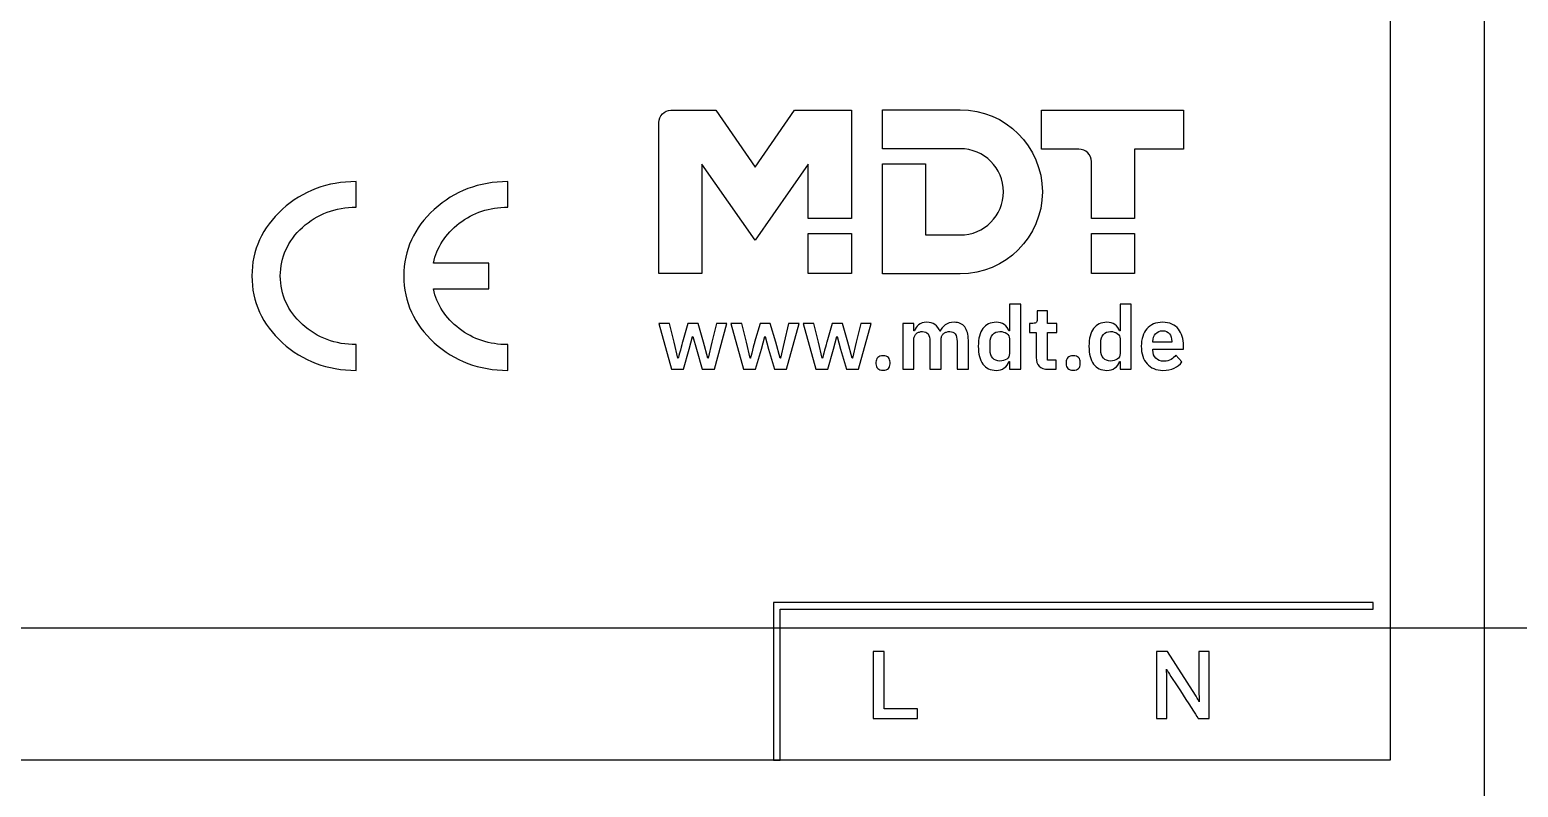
# Model space of a CAD drawing. Header units: millimetres. Extents: x 2151 to 5908, y -441 to 3322.
# Drawn here: x 3451.49 to 3490.91, y 1759.22 to 1779.29 of the extents above; entities that cross this region are included whole.
import ezdxf
from ezdxf.enums import TextEntityAlignment as Align

# ---------------------------------------------------------------- set-up
doc = ezdxf.new("R2010")
doc.units = ezdxf.units.MM
doc.layers.add('2DE_OBJ_Eti-Apparatus', color=7, linetype='Continuous', lineweight=25)
doc.layers.add('Beschriftung', color=7, linetype='Continuous')
doc.layers.add('Gehäuse', color=7, linetype='Continuous')
doc.styles.add('CP_ATTR', font='ARIAL.TTF')

# ---------------------------------------------------------------- blocks, each defined once
blk = doc.blocks.new('2de_eti_9_4352_5ex0yz5')
at = {"linetype": 'Continuous'}
blk.add_line((716, 0), (0, 0), dxfattribs=at)
at = {"linetype": 'ByBlock', "style": 'CP_ATTR', "flags": 9}
for tag, p in [('CURRENT', (0, 5)), ('LINK', (0, 5)), ('CHARACTER', (0, 5)), ('POWER', (0, 5)), ('ORDER-NO', (0, 5)), ('PRODUCT-TYPE', (0, 5)), ('ARTICLE', (0, 5)), ('GROUP', (0, 5)), ('NUMBER', (0, 5)), ('NAME', (0, 5)), ('EL-STATUS', (0, 4.999)), ('FUNCTION', (0, 4.999)), ('ARTICLE-2', (0, 4.999)), ('ARTICLE-1', (0, 4.999)), ('VOLTAGE', (0, 4.999)), ('PRODUCER', (0, 4.999)), ('WEIGHT', (0.001, 5)), ('IP', (0.001, 5)), ('OTHER', (0.001, 5))]:
    blk.add_attdef(tag, text='', height=0.00005, dxfattribs=at).set_placement(p, align=Align.MIDDLE_LEFT)
blk = doc.blocks.new('*U108')
at = {"layer": 'Gehäuse'}
for points in [[(0, 0), (144, 0), (144, 91), (0, 91)], [(2.5, 66.5), (141.5, 66.5), (141.5, 24.5), (2.5, 24.5)]]:
    blk.add_lwpolyline(points, close=True, dxfattribs=at)
blk = doc.blocks.new('JAL-0810M.02')
at = {"layer": 'Beschriftung'}
for points, knots in [([(124.6815, 40.2181), (124.6815, 40.2181), (123.6386, 41.7222), (123.6386, 41.7222), (123.6386, 41.7222), (123.6386, 41.7222), (122.4506, 41.7222), (122.4506, 41.7222), (122.4506, 41.7222), (122.2734, 41.7198), (122.1316, 41.5765), (122.1301, 41.4003), (122.1301, 41.4003), (122.1301, 41.3825), (122.1301, 37.3991), (122.1301, 37.3991), (122.1301, 37.3991), (122.1301, 37.3991), (123.2733, 37.3991), (123.2733, 37.3991), (123.2733, 37.3991), (123.2733, 37.3991), (123.2733, 40.2942), (123.2733, 40.2942), (123.2733, 40.2942), (123.2733, 40.2942), (124.6815, 38.2801), (124.6815, 38.2801), (124.6815, 38.2801), (124.6815, 38.2801), (126.0883, 40.2942), (126.0883, 40.2942), (126.0883, 40.2942), (126.0883, 40.2942), (126.0883, 38.8571), (126.0883, 38.8571), (126.0883, 38.8571), (126.0883, 38.8571), (127.2329, 38.8571), (127.2329, 38.8571), (127.2329, 38.8571), (127.2329, 38.8571), (127.2329, 41.7222), (127.2329, 41.7222), (127.2329, 41.7222), (127.2329, 41.7222), (125.7243, 41.7222), (125.7243, 41.7222), (125.7243, 41.7222), (125.7243, 41.7222), (124.6815, 40.2181), (124.6815, 40.2181)], [0, 0, 0, 0, 0.0714286, 0.0714286, 0.0714286, 0.0714286, 0.1428571, 0.1428571, 0.1428571, 0.1428572, 0.2142857, 0.2142857, 0.2142857, 0.2142857, 0.2857143, 0.2857143, 0.2857143, 0.2857143, 0.3571429, 0.3571429, 0.3571429, 0.3571429, 0.4285714, 0.4285714, 0.4285714, 0.4285714, 0.5, 0.5, 0.5, 0.5, 0.5714286, 0.5714286, 0.5714286, 0.5714286, 0.6428571, 0.6428571, 0.6428571, 0.6428572, 0.7142857, 0.7142857, 0.7142857, 0.7142857, 0.7857143, 0.7857143, 0.7857143, 0.7857143, 0.8571429, 0.8571429, 0.8571429, 0.8571429, 1, 1, 1, 1]), ([(130.1131, 41.7361), (130.1131, 41.7361), (128.0541, 41.7361), (128.0541, 41.7361), (128.0541, 41.7361), (128.0541, 41.7361), (128.0541, 40.7035), (128.0541, 40.7035), (128.0541, 40.7035), (128.0541, 40.7035), (130.1131, 40.7031), (130.1131, 40.7031), (130.1131, 40.7031), (130.7436, 40.7031), (131.2577, 40.1935), (131.2577, 39.5624), (131.2577, 39.5624), (131.2577, 38.9318), (130.7436, 38.4187), (130.1131, 38.4187), (130.1131, 38.4187), (130.1131, 38.4187), (129.1967, 38.4187), (129.1967, 38.4187), (129.1967, 38.4187), (129.1967, 38.4187), (129.1967, 40.3075), (129.1967, 40.3075), (129.1967, 40.3075), (129.1967, 40.3075), (128.0541, 40.3075), (128.0541, 40.3075), (128.0541, 40.3075), (128.0541, 40.3075), (128.0541, 37.3883), (128.0541, 37.3883), (128.0541, 37.3883), (128.0541, 37.3883), (130.1131, 37.3886), (130.1131, 37.3886), (130.1131, 37.3886), (131.3145, 37.3886), (132.2872, 38.362), (132.2872, 39.5624), (132.2872, 39.5624), (132.2872, 40.7628), (131.3145, 41.7361), (130.1131, 41.7361)], [0, 0, 0, 0, 0.0769231, 0.0769231, 0.0769231, 0.0769231, 0.1538462, 0.1538462, 0.1538462, 0.1538462, 0.2307692, 0.2307692, 0.2307692, 0.2307692, 0.3076923, 0.3076923, 0.3076923, 0.3076923, 0.3846154, 0.3846154, 0.3846154, 0.3846154, 0.4615385, 0.4615385, 0.4615385, 0.4615385, 0.5384615, 0.5384615, 0.5384615, 0.5384615, 0.6153846, 0.6153846, 0.6153846, 0.6153846, 0.6923077, 0.6923077, 0.6923077, 0.6923077, 0.7692308, 0.7692308, 0.7692308, 0.7692308, 0.8461538, 0.8461538, 0.8461538, 0.8461539, 1, 1, 1, 1]), ([(132.2655, 41.7222), (132.2655, 41.7222), (132.2655, 40.6931), (132.2655, 40.6931), (132.2655, 40.6931), (132.2655, 40.6931), (133.2333, 40.6931), (133.2501, 40.6931), (133.2501, 40.6931), (133.4436, 40.6951), (133.5854, 40.5396), (133.5854, 40.3667), (133.5854, 40.3667), (133.5854, 40.2027), (133.5854, 38.8571), (133.5854, 38.8571), (133.5854, 38.8571), (133.5854, 38.8571), (134.7305, 38.8571), (134.7305, 38.8571), (134.7305, 38.8571), (134.7305, 38.8571), (134.7305, 40.6899), (134.7305, 40.6899), (134.7305, 40.6899), (134.7305, 40.6899), (136.0266, 40.6899), (136.0266, 40.6899), (136.0266, 40.6899), (136.0266, 40.6899), (136.0266, 41.7222), (136.0266, 41.7222), (136.0266, 41.7222), (136.0266, 41.7222), (132.2655, 41.7222), (132.2655, 41.7222)], [0, 0, 0, 0, 0.1, 0.1, 0.1, 0.1, 0.2, 0.2, 0.2, 0.2, 0.3, 0.3, 0.3, 0.3, 0.4, 0.4, 0.4, 0.4, 0.5, 0.5, 0.5, 0.5, 0.6, 0.6, 0.6, 0.6, 0.7, 0.7, 0.7, 0.7, 0.8, 0.8, 0.8, 0.8, 1, 1, 1, 1]), ([(114.1116, 34.8321), (113.3506, 34.8321), (112.7002, 35.0761), (112.1619, 35.5654), (112.1619, 35.5654), (111.6221, 36.0534), (111.3529, 36.6429), (111.3529, 37.3327), (111.3529, 37.3327), (111.3529, 38.0213), (111.6221, 38.6109), (112.1619, 39.0989), (112.1619, 39.0989), (112.7002, 39.588), (113.3506, 39.8321), (114.1116, 39.8321), (114.1116, 39.8321), (114.1116, 39.8321), (114.1116, 39.8321), (114.1131, 39.8321), (114.1131, 39.8321), (114.1144, 39.8321), (114.1144, 39.8321), (114.1144, 39.8321), (114.1144, 39.8321), (114.1144, 39.8321), (114.1144, 39.1534), (114.1144, 39.1534), (114.1144, 39.1534), (114.1144, 39.1534), (114.1144, 39.1534), (114.1144, 39.1534), (114.1144, 39.1534), (114.1144, 39.1534), (114.1144, 39.1534), (114.1144, 39.1534), (114.1144, 39.1534), (113.5597, 39.1534), (113.0869, 38.975), (112.6934, 38.6183), (112.6934, 38.6183), (112.3012, 38.2616), (112.1058, 37.8329), (112.1058, 37.3327), (112.1058, 37.3327), (112.1058, 36.831), (112.3012, 36.4038), (112.6934, 36.0472), (112.6934, 36.0472), (113.0869, 35.6916), (113.5597, 35.5146), (114.1144, 35.5146), (114.1144, 35.5146), (114.1144, 35.5146), (114.1144, 35.5146), (114.1144, 35.5146), (114.1144, 35.5146), (114.1144, 35.5146), (114.1144, 35.5146), (114.1144, 35.5146), (114.1144, 35.5146), (114.1144, 35.5146), (114.1144, 34.8321), (114.1144, 34.8321), (114.1144, 34.8321), (114.1144, 34.8321), (114.1144, 34.8321), (114.1131, 34.8321), (114.1131, 34.8321), (114.1116, 34.8321), (114.1116, 34.8321), (114.1116, 34.8321)], [0, 0, 0, 0, 0.0526316, 0.0526316, 0.0526316, 0.0526316, 0.1052632, 0.1052632, 0.1052632, 0.1052632, 0.1578947, 0.1578947, 0.1578947, 0.1578947, 0.2105263, 0.2105263, 0.2105263, 0.2105263, 0.2631579, 0.2631579, 0.2631579, 0.2631579, 0.3157895, 0.3157895, 0.3157895, 0.3157895, 0.3684211, 0.3684211, 0.3684211, 0.3684211, 0.4210526, 0.4210526, 0.4210526, 0.4210526, 0.4736842, 0.4736842, 0.4736842, 0.4736842, 0.5263158, 0.5263158, 0.5263158, 0.5263158, 0.5789474, 0.5789474, 0.5789474, 0.5789474, 0.6315789, 0.6315789, 0.6315789, 0.631579, 0.6842105, 0.6842105, 0.6842105, 0.6842105, 0.7368421, 0.7368421, 0.7368421, 0.7368421, 0.7894737, 0.7894737, 0.7894737, 0.7894737, 0.8421053, 0.8421053, 0.8421053, 0.8421053, 0.8947368, 0.8947368, 0.8947368, 0.8947369, 1, 1, 1, 1]), ([(118.1301, 39.8321), (118.1301, 39.8321), (118.1301, 39.1534), (118.1301, 39.1534), (118.1301, 39.1534), (117.6424, 39.1534), (117.2133, 39.0122), (116.8457, 38.7285), (116.8457, 38.7285), (116.4768, 38.4461), (116.2486, 38.0944), (116.1612, 37.6732), (116.1612, 37.6732), (116.1612, 37.6732), (117.6301, 37.6732), (117.6301, 37.6732), (117.6301, 37.6732), (117.6301, 37.6732), (117.6301, 36.9909), (117.6301, 36.9909), (117.6301, 36.9909), (117.6301, 36.9909), (116.1612, 36.9909), (116.1612, 36.9909), (116.1612, 36.9909), (116.2486, 36.5698), (116.4768, 36.2193), (116.8457, 35.9369), (116.8457, 35.9369), (117.2133, 35.6558), (117.6424, 35.5146), (118.1301, 35.5146), (118.1301, 35.5146), (118.1301, 35.5146), (118.1301, 34.8321), (118.1301, 34.8321), (118.1301, 34.8321), (117.369, 34.8321), (116.7201, 35.0761), (116.183, 35.5654), (116.183, 35.5654), (115.6447, 36.0534), (115.3755, 36.6429), (115.3755, 37.3327), (115.3755, 37.3327), (115.3755, 38.0188), (115.6447, 38.6072), (116.183, 39.0951), (116.183, 39.0951), (116.7201, 39.5844), (117.369, 39.8297), (118.1301, 39.8321)], [0, 0, 0, 0, 0.0714286, 0.0714286, 0.0714286, 0.0714286, 0.1428571, 0.1428571, 0.1428571, 0.1428572, 0.2142857, 0.2142857, 0.2142857, 0.2142857, 0.2857143, 0.2857143, 0.2857143, 0.2857143, 0.3571429, 0.3571429, 0.3571429, 0.3571429, 0.4285714, 0.4285714, 0.4285714, 0.4285714, 0.5, 0.5, 0.5, 0.5, 0.5714286, 0.5714286, 0.5714286, 0.5714286, 0.6428571, 0.6428571, 0.6428571, 0.6428572, 0.7142857, 0.7142857, 0.7142857, 0.7142857, 0.7857143, 0.7857143, 0.7857143, 0.7857143, 0.8571429, 0.8571429, 0.8571429, 0.8571429, 1, 1, 1, 1]), ([(126.0883, 37.3991), (126.0883, 37.3991), (127.2329, 37.3991), (127.2329, 37.3991), (127.2329, 37.3991), (127.2329, 37.3991), (127.2329, 38.4612), (127.2329, 38.4612), (127.2329, 38.4612), (127.2329, 38.4612), (126.0883, 38.4612), (126.0883, 38.4612), (126.0883, 38.4612), (126.0883, 38.4612), (126.0883, 37.3991), (126.0883, 37.3991)], [0, 0, 0, 0, 0.2, 0.2, 0.2, 0.2, 0.4, 0.4, 0.4, 0.4, 0.6, 0.6, 0.6, 0.6, 1, 1, 1, 1]), ([(133.5854, 37.3991), (133.5854, 37.3991), (134.7305, 37.3991), (134.7305, 37.3991), (134.7305, 37.3991), (134.7305, 37.3991), (134.7305, 38.4612), (134.7305, 38.4612), (134.7305, 38.4612), (134.7305, 38.4612), (133.5854, 38.4612), (133.5854, 38.4612), (133.5854, 38.4612), (133.5854, 38.4612), (133.5854, 37.3991), (133.5854, 37.3991)], [0, 0, 0, 0, 0.2, 0.2, 0.2, 0.2, 0.4, 0.4, 0.4, 0.4, 0.6, 0.6, 0.6, 0.6, 1, 1, 1, 1]), ([(131.4153, 35.063), (131.4153, 35.063), (131.4036, 35.063), (131.4036, 35.063), (131.4036, 35.063), (131.3819, 34.993), (131.3406, 34.9371), (131.28, 34.8951), (131.28, 34.8951), (131.2193, 34.8532), (131.1486, 34.8321), (131.0678, 34.8321), (131.0678, 34.8321), (130.9138, 34.8321), (130.796, 34.8874), (130.7144, 34.9978), (130.7144, 34.9978), (130.6328, 35.1082), (130.592, 35.266), (130.592, 35.4712), (130.592, 35.4712), (130.592, 35.6749), (130.6328, 35.8315), (130.7144, 35.9412), (130.7144, 35.9412), (130.796, 36.0508), (130.9138, 36.1056), (131.0678, 36.1056), (131.0678, 36.1056), (131.1486, 36.1056), (131.2193, 36.085), (131.28, 36.0438), (131.28, 36.0438), (131.3406, 36.0026), (131.3819, 35.947), (131.4036, 35.8771), (131.4036, 35.8771), (131.4036, 35.8771), (131.4153, 35.8771), (131.4153, 35.8771), (131.4153, 35.8771), (131.4153, 35.8771), (131.4153, 36.5861), (131.4153, 36.5861), (131.4153, 36.5861), (131.4153, 36.5861), (131.7137, 36.5861), (131.7137, 36.5861), (131.7137, 36.5861), (131.7137, 36.5861), (131.7137, 34.8601), (131.7137, 34.8601), (131.7137, 34.8601), (131.7137, 34.8601), (131.4153, 34.8601), (131.4153, 34.8601), (131.4153, 34.8601), (131.4153, 34.8601), (131.4153, 35.063), (131.4153, 35.063)], [0, 0, 0, 0, 0.0625, 0.0625, 0.0625, 0.0625, 0.125, 0.125, 0.125, 0.125, 0.1875, 0.1875, 0.1875, 0.1875, 0.25, 0.25, 0.25, 0.25, 0.3125, 0.3125, 0.3125, 0.3125, 0.375, 0.375, 0.375, 0.375, 0.4375, 0.4375, 0.4375, 0.4375, 0.5, 0.5, 0.5, 0.5, 0.5625, 0.5625, 0.5625, 0.5625, 0.625, 0.625, 0.625, 0.625, 0.6875, 0.6875, 0.6875, 0.6875, 0.75, 0.75, 0.75, 0.75, 0.8125, 0.8125, 0.8125, 0.8125, 0.875, 0.875, 0.875, 0.875, 1, 1, 1, 1]), ([(132.4391, 34.8601), (132.3365, 34.8601), (132.2583, 34.8869), (132.2047, 34.9402), (132.2047, 34.9402), (132.151, 34.9938), (132.1242, 35.0704), (132.1242, 35.1696), (132.1242, 35.1696), (132.1242, 35.1696), (132.1242, 35.8374), (132.1242, 35.8374), (132.1242, 35.8374), (132.1242, 35.8374), (131.9447, 35.8374), (131.9447, 35.8374), (131.9447, 35.8374), (131.9447, 35.8374), (131.9447, 36.0776), (131.9447, 36.0776), (131.9447, 36.0776), (131.9447, 36.0776), (132.038, 36.0776), (132.038, 36.0776), (132.038, 36.0776), (132.083, 36.0776), (132.1138, 36.0881), (132.1301, 36.1091), (132.1301, 36.1091), (132.1464, 36.1301), (132.1546, 36.1616), (132.1546, 36.2035), (132.1546, 36.2035), (132.1546, 36.2035), (132.1546, 36.4111), (132.1546, 36.4111), (132.1546, 36.4111), (132.1546, 36.4111), (132.4228, 36.4111), (132.4228, 36.4111), (132.4228, 36.4111), (132.4228, 36.4111), (132.4228, 36.0776), (132.4228, 36.0776), (132.4228, 36.0776), (132.4228, 36.0776), (132.6724, 36.0776), (132.6724, 36.0776), (132.6724, 36.0776), (132.6724, 36.0776), (132.6724, 35.8374), (132.6724, 35.8374), (132.6724, 35.8374), (132.6724, 35.8374), (132.4228, 35.8374), (132.4228, 35.8374), (132.4228, 35.8374), (132.4228, 35.8374), (132.4228, 35.1003), (132.4228, 35.1003), (132.4228, 35.1003), (132.4228, 35.1003), (132.6537, 35.1003), (132.6537, 35.1003), (132.6537, 35.1003), (132.6537, 35.1003), (132.6537, 34.8601), (132.6537, 34.8601), (132.6537, 34.8601), (132.6537, 34.8601), (132.4391, 34.8601), (132.4391, 34.8601)], [0, 0, 0, 0, 0.0526316, 0.0526316, 0.0526316, 0.0526316, 0.1052632, 0.1052632, 0.1052632, 0.1052632, 0.1578947, 0.1578947, 0.1578947, 0.1578947, 0.2105263, 0.2105263, 0.2105263, 0.2105263, 0.2631579, 0.2631579, 0.2631579, 0.2631579, 0.3157895, 0.3157895, 0.3157895, 0.3157895, 0.3684211, 0.3684211, 0.3684211, 0.3684211, 0.4210526, 0.4210526, 0.4210526, 0.4210526, 0.4736842, 0.4736842, 0.4736842, 0.4736842, 0.5263158, 0.5263158, 0.5263158, 0.5263158, 0.5789474, 0.5789474, 0.5789474, 0.5789474, 0.6315789, 0.6315789, 0.6315789, 0.631579, 0.6842105, 0.6842105, 0.6842105, 0.6842105, 0.7368421, 0.7368421, 0.7368421, 0.7368421, 0.7894737, 0.7894737, 0.7894737, 0.7894737, 0.8421053, 0.8421053, 0.8421053, 0.8421053, 0.8947368, 0.8947368, 0.8947368, 0.8947369, 1, 1, 1, 1]), ([(134.3447, 35.063), (134.3447, 35.063), (134.333, 35.063), (134.333, 35.063), (134.333, 35.063), (134.3113, 34.993), (134.27, 34.9371), (134.2094, 34.8951), (134.2094, 34.8951), (134.1487, 34.8532), (134.078, 34.8321), (133.9972, 34.8321), (133.9972, 34.8321), (133.8432, 34.8321), (133.7254, 34.8874), (133.6438, 34.9978), (133.6438, 34.9978), (133.5622, 35.1082), (133.5214, 35.266), (133.5214, 35.4712), (133.5214, 35.4712), (133.5214, 35.6749), (133.5622, 35.8315), (133.6438, 35.9412), (133.6438, 35.9412), (133.7254, 36.0508), (133.8432, 36.1056), (133.9972, 36.1056), (133.9972, 36.1056), (134.078, 36.1056), (134.1487, 36.085), (134.2094, 36.0438), (134.2094, 36.0438), (134.27, 36.0026), (134.3113, 35.947), (134.333, 35.8771), (134.333, 35.8771), (134.333, 35.8771), (134.3447, 35.8771), (134.3447, 35.8771), (134.3447, 35.8771), (134.3447, 35.8771), (134.3447, 36.5861), (134.3447, 36.5861), (134.3447, 36.5861), (134.3447, 36.5861), (134.6433, 36.5861), (134.6433, 36.5861), (134.6433, 36.5861), (134.6433, 36.5861), (134.6433, 34.8601), (134.6433, 34.8601), (134.6433, 34.8601), (134.6433, 34.8601), (134.3447, 34.8601), (134.3447, 34.8601), (134.3447, 34.8601), (134.3447, 34.8601), (134.3447, 35.063), (134.3447, 35.063)], [0, 0, 0, 0, 0.0625, 0.0625, 0.0625, 0.0625, 0.125, 0.125, 0.125, 0.125, 0.1875, 0.1875, 0.1875, 0.1875, 0.25, 0.25, 0.25, 0.25, 0.3125, 0.3125, 0.3125, 0.3125, 0.375, 0.375, 0.375, 0.375, 0.4375, 0.4375, 0.4375, 0.4375, 0.5, 0.5, 0.5, 0.5, 0.5625, 0.5625, 0.5625, 0.5625, 0.625, 0.625, 0.625, 0.625, 0.6875, 0.6875, 0.6875, 0.6875, 0.75, 0.75, 0.75, 0.75, 0.8125, 0.8125, 0.8125, 0.8125, 0.875, 0.875, 0.875, 0.875, 1, 1, 1, 1]), ([(122.1301, 36.0776), (122.1301, 36.0776), (122.4171, 36.0776), (122.4171, 36.0776), (122.4171, 36.0776), (122.4171, 36.0776), (122.5406, 35.5761), (122.5406, 35.5761), (122.5406, 35.5761), (122.5406, 35.5761), (122.6363, 35.1587), (122.6363, 35.1587), (122.6363, 35.1587), (122.6363, 35.1587), (122.6456, 35.1587), (122.6456, 35.1587), (122.6456, 35.1587), (122.6456, 35.1587), (122.7575, 35.5761), (122.7575, 35.5761), (122.7575, 35.5761), (122.7575, 35.5761), (122.8998, 36.0776), (122.8998, 36.0776), (122.8998, 36.0776), (122.8998, 36.0776), (123.1704, 36.0776), (123.1704, 36.0776), (123.1704, 36.0776), (123.1704, 36.0776), (123.3174, 35.5761), (123.3174, 35.5761), (123.3174, 35.5761), (123.3174, 35.5761), (123.4316, 35.1587), (123.4316, 35.1587), (123.4316, 35.1587), (123.4316, 35.1587), (123.441, 35.1587), (123.441, 35.1587), (123.441, 35.1587), (123.441, 35.1587), (123.5366, 35.5761), (123.5366, 35.5761), (123.5366, 35.5761), (123.5366, 35.5761), (123.6578, 36.0776), (123.6578, 36.0776), (123.6578, 36.0776), (123.6578, 36.0776), (123.9354, 36.0776), (123.9354, 36.0776), (123.9354, 36.0776), (123.9354, 36.0776), (123.6019, 34.8601), (123.6019, 34.8601), (123.6019, 34.8601), (123.6019, 34.8601), (123.28, 34.8601), (123.28, 34.8601), (123.28, 34.8601), (123.28, 34.8601), (123.1237, 35.3966), (123.1237, 35.3966), (123.1237, 35.3966), (123.1237, 35.3966), (123.0328, 35.7278), (123.0328, 35.7278), (123.0328, 35.7278), (123.0328, 35.7278), (123.0258, 35.7278), (123.0258, 35.7278), (123.0258, 35.7278), (123.0258, 35.7278), (122.9372, 35.3966), (122.9372, 35.3966), (122.9372, 35.3966), (122.9372, 35.3966), (122.7832, 34.8601), (122.7832, 34.8601), (122.7832, 34.8601), (122.7832, 34.8601), (122.466, 34.8601), (122.466, 34.8601), (122.466, 34.8601), (122.466, 34.8601), (122.1301, 36.0776), (122.1301, 36.0776)], [0, 0, 0, 0, 0.0434783, 0.0434783, 0.0434783, 0.0434783, 0.0869565, 0.0869565, 0.0869565, 0.0869565, 0.1304348, 0.1304348, 0.1304348, 0.1304348, 0.173913, 0.173913, 0.173913, 0.1739131, 0.2173913, 0.2173913, 0.2173913, 0.2173913, 0.2608696, 0.2608696, 0.2608696, 0.2608696, 0.3043478, 0.3043478, 0.3043478, 0.3043478, 0.3478261, 0.3478261, 0.3478261, 0.3478261, 0.3913043, 0.3913043, 0.3913043, 0.3913044, 0.4347826, 0.4347826, 0.4347826, 0.4347826, 0.4782609, 0.4782609, 0.4782609, 0.4782609, 0.5217391, 0.5217391, 0.5217391, 0.5217391, 0.5652174, 0.5652174, 0.5652174, 0.5652174, 0.6086957, 0.6086957, 0.6086957, 0.6086957, 0.6521739, 0.6521739, 0.6521739, 0.6521739, 0.6956522, 0.6956522, 0.6956522, 0.6956522, 0.7391304, 0.7391304, 0.7391304, 0.7391304, 0.7826087, 0.7826087, 0.7826087, 0.7826087, 0.826087, 0.826087, 0.826087, 0.826087, 0.8695652, 0.8695652, 0.8695652, 0.8695652, 0.9130435, 0.9130435, 0.9130435, 0.9130435, 1, 1, 1, 1]), ([(124.0403, 36.0776), (124.0403, 36.0776), (124.3273, 36.0776), (124.3273, 36.0776), (124.3273, 36.0776), (124.3273, 36.0776), (124.4508, 35.5761), (124.4508, 35.5761), (124.4508, 35.5761), (124.4508, 35.5761), (124.5465, 35.1587), (124.5465, 35.1587), (124.5465, 35.1587), (124.5465, 35.1587), (124.5558, 35.1587), (124.5558, 35.1587), (124.5558, 35.1587), (124.5558, 35.1587), (124.6678, 35.5761), (124.6678, 35.5761), (124.6678, 35.5761), (124.6678, 35.5761), (124.81, 36.0776), (124.81, 36.0776), (124.81, 36.0776), (124.81, 36.0776), (125.0805, 36.0776), (125.0805, 36.0776), (125.0805, 36.0776), (125.0805, 36.0776), (125.2275, 35.5761), (125.2275, 35.5761), (125.2275, 35.5761), (125.2275, 35.5761), (125.3417, 35.1587), (125.3417, 35.1587), (125.3417, 35.1587), (125.3417, 35.1587), (125.3511, 35.1587), (125.3511, 35.1587), (125.3511, 35.1587), (125.3511, 35.1587), (125.4467, 35.5761), (125.4467, 35.5761), (125.4467, 35.5761), (125.4467, 35.5761), (125.5679, 36.0776), (125.5679, 36.0776), (125.5679, 36.0776), (125.5679, 36.0776), (125.8455, 36.0776), (125.8455, 36.0776), (125.8455, 36.0776), (125.8455, 36.0776), (125.512, 34.8601), (125.512, 34.8601), (125.512, 34.8601), (125.512, 34.8601), (125.1901, 34.8601), (125.1901, 34.8601), (125.1901, 34.8601), (125.1901, 34.8601), (125.0338, 35.3966), (125.0338, 35.3966), (125.0338, 35.3966), (125.0338, 35.3966), (124.943, 35.7278), (124.943, 35.7278), (124.943, 35.7278), (124.943, 35.7278), (124.936, 35.7278), (124.936, 35.7278), (124.936, 35.7278), (124.936, 35.7278), (124.8474, 35.3966), (124.8474, 35.3966), (124.8474, 35.3966), (124.8474, 35.3966), (124.6935, 34.8601), (124.6935, 34.8601), (124.6935, 34.8601), (124.6935, 34.8601), (124.3763, 34.8601), (124.3763, 34.8601), (124.3763, 34.8601), (124.3763, 34.8601), (124.0403, 36.0776), (124.0403, 36.0776)], [0, 0, 0, 0, 0.0434783, 0.0434783, 0.0434783, 0.0434783, 0.0869565, 0.0869565, 0.0869565, 0.0869565, 0.1304348, 0.1304348, 0.1304348, 0.1304348, 0.173913, 0.173913, 0.173913, 0.1739131, 0.2173913, 0.2173913, 0.2173913, 0.2173913, 0.2608696, 0.2608696, 0.2608696, 0.2608696, 0.3043478, 0.3043478, 0.3043478, 0.3043478, 0.3478261, 0.3478261, 0.3478261, 0.3478261, 0.3913043, 0.3913043, 0.3913043, 0.3913044, 0.4347826, 0.4347826, 0.4347826, 0.4347826, 0.4782609, 0.4782609, 0.4782609, 0.4782609, 0.5217391, 0.5217391, 0.5217391, 0.5217391, 0.5652174, 0.5652174, 0.5652174, 0.5652174, 0.6086957, 0.6086957, 0.6086957, 0.6086957, 0.6521739, 0.6521739, 0.6521739, 0.6521739, 0.6956522, 0.6956522, 0.6956522, 0.6956522, 0.7391304, 0.7391304, 0.7391304, 0.7391304, 0.7826087, 0.7826087, 0.7826087, 0.7826087, 0.826087, 0.826087, 0.826087, 0.826087, 0.8695652, 0.8695652, 0.8695652, 0.8695652, 0.9130435, 0.9130435, 0.9130435, 0.9130435, 1, 1, 1, 1]), ([(125.9504, 36.0776), (125.9504, 36.0776), (126.2374, 36.0776), (126.2374, 36.0776), (126.2374, 36.0776), (126.2374, 36.0776), (126.3609, 35.5761), (126.3609, 35.5761), (126.3609, 35.5761), (126.3609, 35.5761), (126.4567, 35.1587), (126.4567, 35.1587), (126.4567, 35.1587), (126.4567, 35.1587), (126.4659, 35.1587), (126.4659, 35.1587), (126.4659, 35.1587), (126.4659, 35.1587), (126.5779, 35.5761), (126.5779, 35.5761), (126.5779, 35.5761), (126.5779, 35.5761), (126.7201, 36.0776), (126.7201, 36.0776), (126.7201, 36.0776), (126.7201, 36.0776), (126.9907, 36.0776), (126.9907, 36.0776), (126.9907, 36.0776), (126.9907, 36.0776), (127.1377, 35.5761), (127.1377, 35.5761), (127.1377, 35.5761), (127.1377, 35.5761), (127.252, 35.1587), (127.252, 35.1587), (127.252, 35.1587), (127.252, 35.1587), (127.2613, 35.1587), (127.2613, 35.1587), (127.2613, 35.1587), (127.2613, 35.1587), (127.357, 35.5761), (127.357, 35.5761), (127.357, 35.5761), (127.357, 35.5761), (127.4782, 36.0776), (127.4782, 36.0776), (127.4782, 36.0776), (127.4782, 36.0776), (127.7558, 36.0776), (127.7558, 36.0776), (127.7558, 36.0776), (127.7558, 36.0776), (127.4222, 34.8601), (127.4222, 34.8601), (127.4222, 34.8601), (127.4222, 34.8601), (127.1003, 34.8601), (127.1003, 34.8601), (127.1003, 34.8601), (127.1003, 34.8601), (126.944, 35.3966), (126.944, 35.3966), (126.944, 35.3966), (126.944, 35.3966), (126.8531, 35.7278), (126.8531, 35.7278), (126.8531, 35.7278), (126.8531, 35.7278), (126.8461, 35.7278), (126.8461, 35.7278), (126.8461, 35.7278), (126.8461, 35.7278), (126.7575, 35.3966), (126.7575, 35.3966), (126.7575, 35.3966), (126.7575, 35.3966), (126.6036, 34.8601), (126.6036, 34.8601), (126.6036, 34.8601), (126.6036, 34.8601), (126.2864, 34.8601), (126.2864, 34.8601), (126.2864, 34.8601), (126.2864, 34.8601), (125.9504, 36.0776), (125.9504, 36.0776)], [0, 0, 0, 0, 0.0434783, 0.0434783, 0.0434783, 0.0434783, 0.0869565, 0.0869565, 0.0869565, 0.0869565, 0.1304348, 0.1304348, 0.1304348, 0.1304348, 0.173913, 0.173913, 0.173913, 0.1739131, 0.2173913, 0.2173913, 0.2173913, 0.2173913, 0.2608696, 0.2608696, 0.2608696, 0.2608696, 0.3043478, 0.3043478, 0.3043478, 0.3043478, 0.3478261, 0.3478261, 0.3478261, 0.3478261, 0.3913043, 0.3913043, 0.3913043, 0.3913044, 0.4347826, 0.4347826, 0.4347826, 0.4347826, 0.4782609, 0.4782609, 0.4782609, 0.4782609, 0.5217391, 0.5217391, 0.5217391, 0.5217391, 0.5652174, 0.5652174, 0.5652174, 0.5652174, 0.6086957, 0.6086957, 0.6086957, 0.6086957, 0.6521739, 0.6521739, 0.6521739, 0.6521739, 0.6956522, 0.6956522, 0.6956522, 0.6956522, 0.7391304, 0.7391304, 0.7391304, 0.7391304, 0.7826087, 0.7826087, 0.7826087, 0.7826087, 0.826087, 0.826087, 0.826087, 0.826087, 0.8695652, 0.8695652, 0.8695652, 0.8695652, 0.9130435, 0.9130435, 0.9130435, 0.9130435, 1, 1, 1, 1]), ([(128.5885, 34.8601), (128.5885, 34.8601), (128.5885, 36.0776), (128.5885, 36.0776), (128.5885, 36.0776), (128.5885, 36.0776), (128.887, 36.0776), (128.887, 36.0776), (128.887, 36.0776), (128.887, 36.0776), (128.887, 35.8747), (128.887, 35.8747), (128.887, 35.8747), (128.887, 35.8747), (128.8987, 35.8747), (128.8987, 35.8747), (128.8987, 35.8747), (128.922, 35.9384), (128.9592, 35.9929), (129.0106, 36.038), (129.0106, 36.038), (129.0619, 36.0831), (129.1335, 36.1056), (129.2252, 36.1056), (129.2252, 36.1056), (129.3092, 36.1056), (129.3814, 36.0854), (129.4421, 36.045), (129.4421, 36.045), (129.5028, 36.0046), (129.5479, 35.9432), (129.5774, 35.8607), (129.5774, 35.8607), (129.5774, 35.8607), (129.5821, 35.8607), (129.5821, 35.8607), (129.5821, 35.8607), (129.6038, 35.9291), (129.647, 35.987), (129.7115, 36.0345), (129.7115, 36.0345), (129.7761, 36.0819), (129.8572, 36.1056), (129.9553, 36.1056), (129.9553, 36.1056), (130.0749, 36.1056), (130.1671, 36.0644), (130.2317, 35.982), (130.2317, 35.982), (130.2962, 35.8996), (130.3284, 35.7822), (130.3284, 35.6298), (130.3284, 35.6298), (130.3284, 35.6298), (130.3284, 34.8601), (130.3284, 34.8601), (130.3284, 34.8601), (130.3284, 34.8601), (130.0298, 34.8601), (130.0298, 34.8601), (130.0298, 34.8601), (130.0298, 34.8601), (130.0298, 35.5995), (130.0298, 35.5995), (130.0298, 35.5995), (130.0298, 35.7736), (129.9645, 35.8607), (129.834, 35.8607), (129.834, 35.8607), (129.8044, 35.8607), (129.7761, 35.8565), (129.7488, 35.8479), (129.7488, 35.8479), (129.7216, 35.8394), (129.6975, 35.8269), (129.6765, 35.8106), (129.6765, 35.8106), (129.6555, 35.7943), (129.6389, 35.774), (129.6264, 35.7499), (129.6264, 35.7499), (129.6139, 35.7258), (129.6077, 35.6974), (129.6077, 35.6648), (129.6077, 35.6648), (129.6077, 35.6648), (129.6077, 34.8601), (129.6077, 34.8601), (129.6077, 34.8601), (129.6077, 34.8601), (129.3092, 34.8601), (129.3092, 34.8601), (129.3092, 34.8601), (129.3092, 34.8601), (129.3092, 35.5995), (129.3092, 35.5995), (129.3092, 35.5995), (129.3092, 35.7736), (129.2439, 35.8607), (129.1132, 35.8607), (129.1132, 35.8607), (129.0852, 35.8607), (129.0576, 35.8565), (129.0304, 35.8479), (129.0304, 35.8479), (129.0033, 35.8394), (128.9791, 35.8269), (128.9581, 35.8106), (128.9581, 35.8106), (128.9372, 35.7943), (128.92, 35.774), (128.9069, 35.7499), (128.9069, 35.7499), (128.8936, 35.7258), (128.887, 35.6974), (128.887, 35.6648), (128.887, 35.6648), (128.887, 35.6648), (128.887, 34.8601), (128.887, 34.8601), (128.887, 34.8601), (128.887, 34.8601), (128.5885, 34.8601), (128.5885, 34.8601)], [0, 0, 0, 0, 0.03125, 0.03125, 0.03125, 0.03125, 0.0625, 0.0625, 0.0625, 0.0625, 0.09375, 0.09375, 0.09375, 0.09375, 0.125, 0.125, 0.125, 0.125, 0.15625, 0.15625, 0.15625, 0.15625, 0.1875, 0.1875, 0.1875, 0.1875, 0.21875, 0.21875, 0.21875, 0.21875, 0.25, 0.25, 0.25, 0.25, 0.28125, 0.28125, 0.28125, 0.28125, 0.3125, 0.3125, 0.3125, 0.3125, 0.34375, 0.34375, 0.34375, 0.34375, 0.375, 0.375, 0.375, 0.375, 0.40625, 0.40625, 0.40625, 0.40625, 0.4375, 0.4375, 0.4375, 0.4375, 0.46875, 0.46875, 0.46875, 0.46875, 0.5, 0.5, 0.5, 0.5, 0.53125, 0.53125, 0.53125, 0.53125, 0.5625, 0.5625, 0.5625, 0.5625, 0.59375, 0.59375, 0.59375, 0.59375, 0.625, 0.625, 0.625, 0.625, 0.65625, 0.65625, 0.65625, 0.65625, 0.6875, 0.6875, 0.6875, 0.6875, 0.71875, 0.71875, 0.71875, 0.71875, 0.75, 0.75, 0.75, 0.75, 0.78125, 0.78125, 0.78125, 0.78125, 0.8125, 0.8125, 0.8125, 0.8125, 0.84375, 0.84375, 0.84375, 0.84375, 0.875, 0.875, 0.875, 0.875, 0.90625, 0.90625, 0.90625, 0.90625, 0.9375, 0.9375, 0.9375, 0.9375, 1, 1, 1, 1]), ([(135.4806, 34.8321), (135.3904, 34.8321), (135.31, 34.8473), (135.2391, 34.8776), (135.2391, 34.8776), (135.1685, 34.908), (135.1086, 34.9507), (135.0596, 35.0059), (135.0596, 35.0059), (135.0106, 35.0611), (134.9729, 35.1279), (134.9464, 35.2064), (134.9464, 35.2064), (134.9201, 35.2849), (134.9068, 35.3733), (134.9068, 35.4712), (134.9068, 35.4712), (134.9068, 35.5676), (134.9196, 35.6546), (134.9453, 35.7324), (134.9453, 35.7324), (134.9709, 35.8101), (135.0079, 35.8767), (135.0561, 35.9319), (135.0561, 35.9319), (135.1043, 35.987), (135.1634, 36.0298), (135.2333, 36.0602), (135.2333, 36.0602), (135.3033, 36.0905), (135.3826, 36.1056), (135.4713, 36.1056), (135.4713, 36.1056), (135.5662, 36.1056), (135.6485, 36.0893), (135.7185, 36.0566), (135.7185, 36.0566), (135.7885, 36.024), (135.846, 35.9797), (135.8911, 35.9236), (135.8911, 35.9236), (135.9362, 35.8677), (135.97, 35.8028), (135.9925, 35.729), (135.9925, 35.729), (136.0151, 35.6551), (136.0264, 35.5761), (136.0264, 35.4922), (136.0264, 35.4922), (136.0264, 35.4922), (136.0264, 35.3942), (136.0264, 35.3942), (136.0264, 35.3942), (136.0264, 35.3942), (135.217, 35.3942), (135.217, 35.3942), (135.217, 35.3942), (135.217, 35.3942), (135.217, 35.3642), (135.217, 35.3642), (135.217, 35.3642), (135.217, 35.276), (135.2419, 35.2056), (135.2916, 35.1525), (135.2916, 35.1525), (135.3414, 35.0992), (135.4153, 35.0723), (135.5132, 35.0723), (135.5132, 35.0723), (135.5879, 35.0723), (135.6489, 35.0879), (135.6963, 35.1186), (135.6963, 35.1186), (135.7437, 35.1497), (135.7862, 35.189), (135.8235, 35.2368), (135.8235, 35.2368), (135.8235, 35.2368), (135.9844, 35.0568), (135.9844, 35.0568), (135.9844, 35.0568), (135.9346, 34.9865), (135.8666, 34.9317), (135.7803, 34.8915), (135.7803, 34.8915), (135.694, 34.852), (135.5941, 34.8321), (135.4806, 34.8321)], [0, 0, 0, 0, 0.0434783, 0.0434783, 0.0434783, 0.0434783, 0.0869565, 0.0869565, 0.0869565, 0.0869565, 0.1304348, 0.1304348, 0.1304348, 0.1304348, 0.173913, 0.173913, 0.173913, 0.1739131, 0.2173913, 0.2173913, 0.2173913, 0.2173913, 0.2608696, 0.2608696, 0.2608696, 0.2608696, 0.3043478, 0.3043478, 0.3043478, 0.3043478, 0.3478261, 0.3478261, 0.3478261, 0.3478261, 0.3913043, 0.3913043, 0.3913043, 0.3913044, 0.4347826, 0.4347826, 0.4347826, 0.4347826, 0.4782609, 0.4782609, 0.4782609, 0.4782609, 0.5217391, 0.5217391, 0.5217391, 0.5217391, 0.5652174, 0.5652174, 0.5652174, 0.5652174, 0.6086957, 0.6086957, 0.6086957, 0.6086957, 0.6521739, 0.6521739, 0.6521739, 0.6521739, 0.6956522, 0.6956522, 0.6956522, 0.6956522, 0.7391304, 0.7391304, 0.7391304, 0.7391304, 0.7826087, 0.7826087, 0.7826087, 0.7826087, 0.826087, 0.826087, 0.826087, 0.826087, 0.8695652, 0.8695652, 0.8695652, 0.8695652, 0.9130435, 0.9130435, 0.9130435, 0.9130435, 1, 1, 1, 1]), ([(135.4759, 35.8817), (135.3966, 35.8817), (135.3337, 35.8553), (135.287, 35.8024), (135.287, 35.8024), (135.2404, 35.7495), (135.217, 35.6811), (135.217, 35.5972), (135.217, 35.5972), (135.217, 35.5972), (135.217, 35.5785), (135.217, 35.5785), (135.217, 35.5785), (135.217, 35.5785), (135.7162, 35.5785), (135.7162, 35.5785), (135.7162, 35.5785), (135.7162, 35.5785), (135.7162, 35.5995), (135.7162, 35.5995), (135.7162, 35.5995), (135.7162, 35.6834), (135.6955, 35.7515), (135.6544, 35.8035), (135.6544, 35.8035), (135.6131, 35.8557), (135.5537, 35.8817), (135.4759, 35.8817)], [0, 0, 0, 0, 0.125, 0.125, 0.125, 0.125, 0.25, 0.25, 0.25, 0.25, 0.375, 0.375, 0.375, 0.375, 0.5, 0.5, 0.5, 0.5, 0.625, 0.625, 0.625, 0.625, 0.75, 0.75, 0.75, 0.75, 1, 1, 1, 1]), ([(131.1634, 35.0794), (131.2349, 35.0794), (131.2947, 35.0965), (131.3429, 35.1307), (131.3429, 35.1307), (131.3911, 35.1648), (131.4153, 35.2138), (131.4153, 35.2776), (131.4153, 35.2776), (131.4153, 35.2776), (131.4153, 35.6648), (131.4153, 35.6648), (131.4153, 35.6648), (131.4153, 35.7239), (131.3911, 35.7713), (131.3429, 35.8071), (131.3429, 35.8071), (131.2947, 35.8428), (131.2349, 35.8607), (131.1634, 35.8607), (131.1634, 35.8607), (131.0856, 35.8607), (131.0231, 35.8346), (130.9757, 35.7826), (130.9757, 35.7826), (130.9281, 35.7305), (130.9044, 35.6609), (130.9044, 35.5738), (130.9044, 35.5738), (130.9044, 35.5738), (130.9044, 35.3639), (130.9044, 35.3639), (130.9044, 35.3639), (130.9044, 35.2768), (130.9281, 35.2076), (130.9757, 35.1564), (130.9757, 35.1564), (131.0231, 35.1051), (131.0856, 35.0794), (131.1634, 35.0794)], [0, 0, 0, 0, 0.0909091, 0.0909091, 0.0909091, 0.0909091, 0.1818182, 0.1818182, 0.1818182, 0.1818182, 0.2727273, 0.2727273, 0.2727273, 0.2727273, 0.3636364, 0.3636364, 0.3636364, 0.3636364, 0.4545455, 0.4545455, 0.4545455, 0.4545455, 0.5454545, 0.5454545, 0.5454545, 0.5454546, 0.6363636, 0.6363636, 0.6363636, 0.6363636, 0.7272727, 0.7272727, 0.7272727, 0.7272727, 0.8181818, 0.8181818, 0.8181818, 0.8181818, 1, 1, 1, 1]), ([(134.0928, 35.0794), (134.1643, 35.0794), (134.2242, 35.0965), (134.2723, 35.1307), (134.2723, 35.1307), (134.3205, 35.1648), (134.3447, 35.2138), (134.3447, 35.2776), (134.3447, 35.2776), (134.3447, 35.2776), (134.3447, 35.6648), (134.3447, 35.6648), (134.3447, 35.6648), (134.3447, 35.7239), (134.3205, 35.7713), (134.2723, 35.8071), (134.2723, 35.8071), (134.2242, 35.8428), (134.1643, 35.8607), (134.0928, 35.8607), (134.0928, 35.8607), (134.015, 35.8607), (133.9525, 35.8346), (133.9051, 35.7826), (133.9051, 35.7826), (133.8575, 35.7305), (133.8338, 35.6609), (133.8338, 35.5738), (133.8338, 35.5738), (133.8338, 35.5738), (133.8338, 35.3639), (133.8338, 35.3639), (133.8338, 35.3639), (133.8338, 35.2768), (133.8575, 35.2076), (133.9051, 35.1564), (133.9051, 35.1564), (133.9525, 35.1051), (134.015, 35.0794), (134.0928, 35.0794)], [0, 0, 0, 0, 0.0909091, 0.0909091, 0.0909091, 0.0909091, 0.1818182, 0.1818182, 0.1818182, 0.1818182, 0.2727273, 0.2727273, 0.2727273, 0.2727273, 0.3636364, 0.3636364, 0.3636364, 0.3636364, 0.4545455, 0.4545455, 0.4545455, 0.4545455, 0.5454545, 0.5454545, 0.5454545, 0.5454546, 0.6363636, 0.6363636, 0.6363636, 0.6363636, 0.7272727, 0.7272727, 0.7272727, 0.7272727, 0.8181818, 0.8181818, 0.8181818, 0.8181818, 1, 1, 1, 1]), ([(128.0683, 34.8344), (128.0046, 34.8344), (127.9576, 34.8504), (127.9273, 34.8823), (127.9273, 34.8823), (127.8969, 34.9142), (127.8817, 34.955), (127.8817, 35.0047), (127.8817, 35.0047), (127.8817, 35.0047), (127.8817, 35.0467), (127.8817, 35.0467), (127.8817, 35.0467), (127.8817, 35.0965), (127.8969, 35.1377), (127.9273, 35.1704), (127.9273, 35.1704), (127.9576, 35.203), (128.0046, 35.2193), (128.0683, 35.2193), (128.0683, 35.2193), (128.1336, 35.2193), (128.181, 35.203), (128.2106, 35.1704), (128.2106, 35.1704), (128.2402, 35.1377), (128.2549, 35.0965), (128.2549, 35.0467), (128.2549, 35.0467), (128.2549, 35.0467), (128.2549, 35.0047), (128.2549, 35.0047), (128.2549, 35.0047), (128.2549, 34.955), (128.2402, 34.9142), (128.2106, 34.8823), (128.2106, 34.8823), (128.181, 34.8504), (128.1336, 34.8344), (128.0683, 34.8344)], [0, 0, 0, 0, 0.0909091, 0.0909091, 0.0909091, 0.0909091, 0.1818182, 0.1818182, 0.1818182, 0.1818182, 0.2727273, 0.2727273, 0.2727273, 0.2727273, 0.3636364, 0.3636364, 0.3636364, 0.3636364, 0.4545455, 0.4545455, 0.4545455, 0.4545455, 0.5454545, 0.5454545, 0.5454545, 0.5454546, 0.6363636, 0.6363636, 0.6363636, 0.6363636, 0.7272727, 0.7272727, 0.7272727, 0.7272727, 0.8181818, 0.8181818, 0.8181818, 0.8181818, 1, 1, 1, 1]), ([(133.1061, 34.8344), (133.0424, 34.8344), (132.9954, 34.8504), (132.9651, 34.8823), (132.9651, 34.8823), (132.9348, 34.9142), (132.9195, 34.955), (132.9195, 35.0047), (132.9195, 35.0047), (132.9195, 35.0047), (132.9195, 35.0467), (132.9195, 35.0467), (132.9195, 35.0467), (132.9195, 35.0965), (132.9348, 35.1377), (132.9651, 35.1704), (132.9651, 35.1704), (132.9954, 35.203), (133.0424, 35.2193), (133.1061, 35.2193), (133.1061, 35.2193), (133.1714, 35.2193), (133.2189, 35.203), (133.2484, 35.1704), (133.2484, 35.1704), (133.278, 35.1377), (133.2928, 35.0965), (133.2928, 35.0467), (133.2928, 35.0467), (133.2928, 35.0467), (133.2928, 35.0047), (133.2928, 35.0047), (133.2928, 35.0047), (133.2928, 34.955), (133.278, 34.9142), (133.2484, 34.8823), (133.2484, 34.8823), (133.2189, 34.8504), (133.1714, 34.8344), (133.1061, 34.8344)], [0, 0, 0, 0, 0.0909091, 0.0909091, 0.0909091, 0.0909091, 0.1818182, 0.1818182, 0.1818182, 0.1818182, 0.2727273, 0.2727273, 0.2727273, 0.2727273, 0.3636364, 0.3636364, 0.3636364, 0.3636364, 0.4545455, 0.4545455, 0.4545455, 0.4545455, 0.5454545, 0.5454545, 0.5454545, 0.5454546, 0.6363636, 0.6363636, 0.6363636, 0.6363636, 0.7272727, 0.7272727, 0.7272727, 0.7272727, 0.8181818, 0.8181818, 0.8181818, 0.8181818, 1, 1, 1, 1]), ([(141.05, 28.5079), (141.05, 28.5079), (125.3478, 28.5079), (125.3478, 28.5079), (125.3478, 28.5079), (125.3478, 28.5079), (125.3478, 24.5), (125.3478, 24.5), (125.3478, 24.5), (125.3478, 24.5), (125.1714, 24.5), (125.1714, 24.5), (125.1714, 24.5), (125.1714, 24.5), (125.1714, 28.6843), (125.1714, 28.6843), (125.1714, 28.6843), (125.1714, 28.6843), (141.05, 28.6843), (141.05, 28.6843), (141.05, 28.6843), (141.05, 28.6843), (141.05, 28.5079), (141.05, 28.5079)], [0, 0, 0, 0, 0.1428571, 0.1428571, 0.1428571, 0.1428572, 0.2857143, 0.2857143, 0.2857143, 0.2857143, 0.4285714, 0.4285714, 0.4285714, 0.4285714, 0.5714286, 0.5714286, 0.5714286, 0.5714286, 0.7142857, 0.7142857, 0.7142857, 0.7142857, 1, 1, 1, 1]), ([(128.1023, 25.8614), (128.1023, 25.8614), (128.9814, 25.8614), (128.9814, 25.8614), (128.9814, 25.8614), (128.9814, 25.8614), (128.9814, 25.612), (128.9814, 25.612), (128.9814, 25.612), (128.9814, 25.612), (127.8109, 25.612), (127.8109, 25.612), (127.8109, 25.612), (127.8109, 25.612), (127.8109, 27.3801), (127.8109, 27.3801), (127.8109, 27.3801), (127.8109, 27.3801), (128.1023, 27.3801), (128.1023, 27.3801), (128.1023, 27.3801), (128.1023, 27.3801), (128.1023, 25.8614), (128.1023, 25.8614)], [0, 0, 0, 0, 0.1428571, 0.1428571, 0.1428571, 0.1428572, 0.2857143, 0.2857143, 0.2857143, 0.2857143, 0.4285714, 0.4285714, 0.4285714, 0.4285714, 0.5714286, 0.5714286, 0.5714286, 0.5714286, 0.7142857, 0.7142857, 0.7142857, 0.7142857, 1, 1, 1, 1]), ([(136.34, 26.2269), (136.368, 26.1824), (136.3886, 26.1483), (136.4017, 26.1244), (136.4017, 26.1244), (136.4149, 26.1005), (136.4273, 26.0771), (136.4388, 26.054), (136.4388, 26.054), (136.4388, 26.054), (136.4437, 26.059), (136.4437, 26.059), (136.4437, 26.059), (136.4388, 26.1166), (136.4363, 26.1783), (136.4363, 26.2442), (136.4363, 26.2442), (136.4363, 26.2442), (136.4363, 27.3801), (136.4363, 27.3801), (136.4363, 27.3801), (136.4363, 27.3801), (136.7055, 27.3801), (136.7055, 27.3801), (136.7055, 27.3801), (136.7055, 27.3801), (136.7055, 25.612), (136.7055, 25.612), (136.7055, 25.612), (136.7055, 25.612), (136.4141, 25.612), (136.4141, 25.612), (136.4141, 25.612), (136.4141, 25.612), (135.6214, 26.8368), (135.6214, 26.8368), (135.6214, 26.8368), (135.6, 26.8697), (135.5852, 26.8969), (135.577, 26.9183), (135.577, 26.9183), (135.577, 26.9183), (135.572, 26.9134), (135.572, 26.9134), (135.572, 26.9134), (135.5786, 26.8558), (135.5819, 26.8154), (135.5819, 26.7924), (135.5819, 26.7924), (135.5819, 26.7924), (135.5819, 25.612), (135.5819, 25.612), (135.5819, 25.612), (135.5819, 25.612), (135.3127, 25.612), (135.3127, 25.612), (135.3127, 25.612), (135.3127, 25.612), (135.3127, 27.3801), (135.3127, 27.3801), (135.3127, 27.3801), (135.3127, 27.3801), (135.6017, 27.3801), (135.6017, 27.3801), (135.6017, 27.3801), (135.6017, 27.3801), (136.34, 26.2269), (136.34, 26.2269)], [0, 0, 0, 0, 0.0555556, 0.0555556, 0.0555556, 0.0555556, 0.1111111, 0.1111111, 0.1111111, 0.1111111, 0.1666667, 0.1666667, 0.1666667, 0.1666667, 0.2222222, 0.2222222, 0.2222222, 0.2222222, 0.2777778, 0.2777778, 0.2777778, 0.2777778, 0.3333333, 0.3333333, 0.3333333, 0.3333333, 0.3888889, 0.3888889, 0.3888889, 0.3888889, 0.4444444, 0.4444444, 0.4444444, 0.4444445, 0.5, 0.5, 0.5, 0.5, 0.5555556, 0.5555556, 0.5555556, 0.5555556, 0.6111111, 0.6111111, 0.6111111, 0.6111111, 0.6666667, 0.6666667, 0.6666667, 0.6666667, 0.7222222, 0.7222222, 0.7222222, 0.7222222, 0.7777778, 0.7777778, 0.7777778, 0.7777778, 0.8333333, 0.8333333, 0.8333333, 0.8333333, 0.8888889, 0.8888889, 0.8888889, 0.8888889, 1, 1, 1, 1])]:
    blk.add_open_spline(points, degree=3, knots=knots, dxfattribs=at)
at = {"layer": 'Gehäuse'}
blk.add_blockref('*U108', (0, 0), dxfattribs=at)
blk = doc.blocks.new('MDT_CAD_JAL-0810M02')
blk.add_blockref('JAL-0810M.02', (10, 10))

msp = doc.modelspace()

# ---------------------------------------------------------------- block references
msp.add_blockref('MDT_CAD_JAL-0810M02', (3336.016, 1725.431))
at = {"layer": '2DE_OBJ_Eti-Apparatus'}
msp.add_blockref('2de_eti_9_4352_5ex0yz5', (3168.016, 1763.431), dxfattribs=at)

doc.saveas('drawing.dxf')
